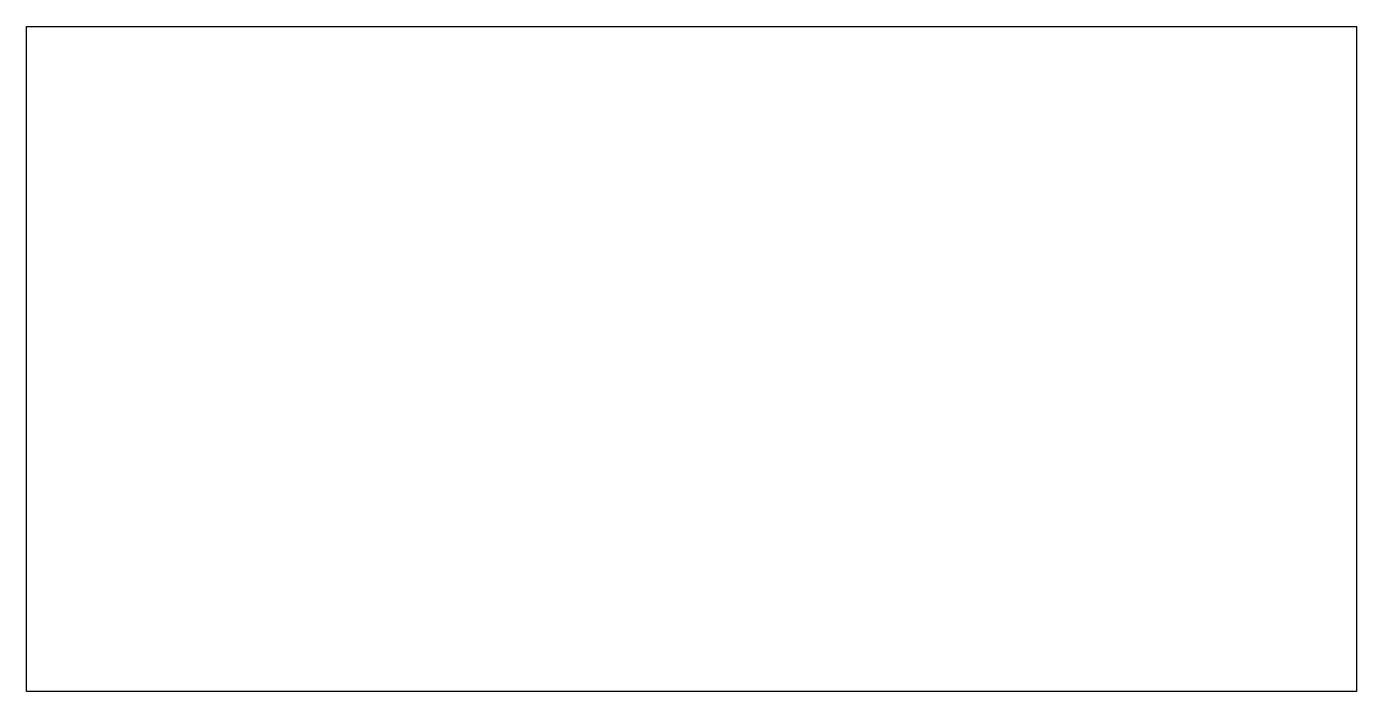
# Model space of a CAD drawing. Header units: millimetres. Extents: x -4 to 8, y 18 to 24.
import ezdxf

# ---------------------------------------------------------------- set-up
doc = ezdxf.new("R2010")
doc.units = ezdxf.units.MM

# ---------------------------------------------------------------- blocks, each defined once
blk = doc.blocks.new('B0', base_point=(1, -2, 3))
blk.add_3dface([(0, 0, 1), (3, 0, 2), (3, 4, 3), (0, 4, 2)])

msp = doc.modelspace()

# ---------------------------------------------------------------- block references
at = {"extrusion": (0, 0, -1), "xscale": 2, "yscale": 3, "zscale": 4, "rotation": 90}
msp.add_blockref('B0', (10, 20, 30), dxfattribs=at)

doc.saveas('drawing.dxf')
